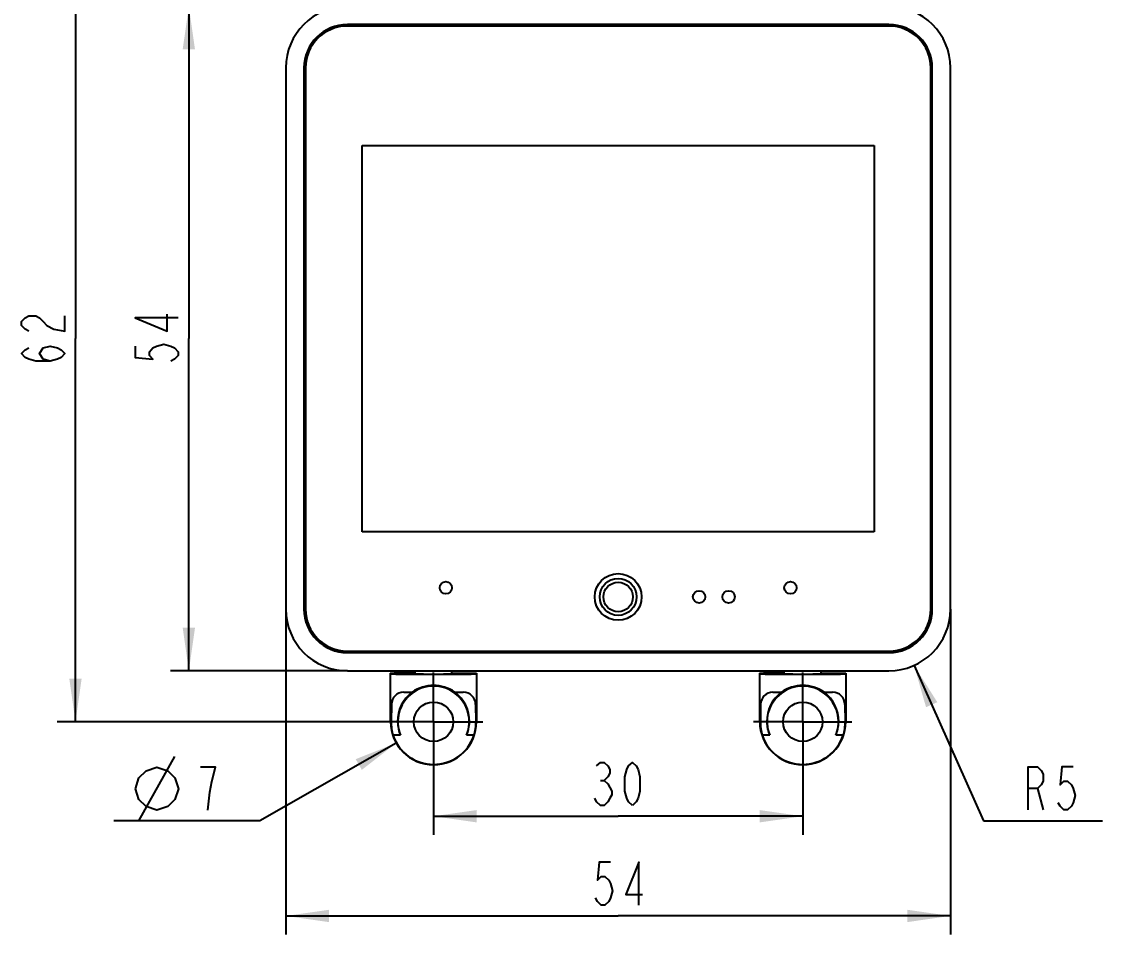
# Model space of a CAD drawing. Header units: millimetres. Extents: x 0 to 297, y 0 to 210.
# Drawn here: x 62.8 to 150.7, y 58.9 to 133.1 of the extents above; entities that cross this region are included whole.
import ezdxf

# ---------------------------------------------------------------- set-up
doc = ezdxf.new("R2010")
doc.units = ezdxf.units.MM
doc.header["$LTSCALE"] = 16.335
doc.linetypes.add('CENTER', pattern=[0.6, 0.375, -0.075, 0.075, -0.075])
doc.layers.get('0').update_dxf_attribs({"linetype": 'CONTINUOUS'})
for name, color, linetype in [('000_19_DXF_CONTINUOUS_LINE', 7, 'CONTINUOUS'), ('000_19_DXF_DIMENSION', 7, 'CONTINUOUS'), ('CORE300_100_DXF_DIMENSION', 7, 'CONTINUOUS'), ('CORES3_DXF_AXIS', 7, 'CONTINUOUS'), ('CORES3_DXF_DIMENSION', 7, 'CONTINUOUS'), ('STA0226C0A_1_DXF_DIMENSION', 7, 'CONTINUOUS'), ('STA0226C0A_1DXF_CONTINUOUS_LINE', 7, 'CONTINUOUS'), ('TMP_DWG_1_1_DXF_CONTINUOUS_LINE', 7, 'CONTINUOUS')]:
    doc.layers.add(name, color=color, linetype=linetype)
doc.styles.get("Standard").update_dxf_attribs({"font": 'CHANGFANGSONG.TTF'})
doc.dimstyles.new('DIMSTYLE_1', dxfattribs={"dimtxt": 3.5, "dimasz": 3.5, "dimexe": 1.5, "dimexo": 0, "dimgap": 0.875, "dimtad": 1, "dimdec": 3, "dimdsep": 46, "dimtxsty": 'STANDARD', "dimblk": '_FILLED', "dimblk1": '_FILLED', "dimblk2": '_FILLED', "dimcen": 0.09, "dimclrt": 3, "dimadec": 3, "dimazin": 2, "dimtp": 0.3, "dimtm": 0.3, "dimtfac": 1, "dimtdec": 3, "dimtofl": 0, "dimtmove": 0, "dimatfit": 3, "dimldrblk": '_FILLED', "dimfxl": 1, "dimtolj": 1, "dimarcsym": 0})
doc.dimstyles.new('DIMSTYLE_2', dxfattribs={"dimtxt": 3.5, "dimasz": 3.5, "dimexe": 1.5, "dimexo": 0, "dimgap": 0.875, "dimtad": 1, "dimdec": 3, "dimdsep": 46, "dimtxsty": 'STANDARD', "dimblk": '_FILLED', "dimblk1": '_FILLED', "dimblk2": '_FILLED', "dimcen": 0.09, "dimclrt": 3, "dimadec": 3, "dimazin": 2, "dimtp": 0.2, "dimtm": 0.2, "dimtfac": 1, "dimtdec": 3, "dimtofl": 0, "dimtmove": 0, "dimatfit": 3, "dimldrblk": '_FILLED', "dimfxl": 1, "dimtolj": 1, "dimarcsym": 0})
doc.dimstyles.new('DIMSTYLE_3', dxfattribs={"dimtxt": 3.5, "dimasz": 3.5, "dimexe": 1.5, "dimexo": 0, "dimgap": 0.875, "dimtad": 1, "dimdec": 3, "dimdsep": 46, "dimtxsty": 'STANDARD', "dimblk": '_FILLED', "dimblk1": '_FILLED', "dimblk2": '_FILLED', "dimcen": 0.09, "dimclrt": 3, "dimadec": 3, "dimazin": 2, "dimtp": 0.1, "dimtm": 0.1, "dimtfac": 1, "dimtdec": 3, "dimtofl": 0, "dimtmove": 0, "dimatfit": 3, "dimldrblk": '_FILLED', "dimfxl": 1, "dimtolj": 1, "dimarcsym": 0})
doc.dimstyles.new('DIMSTYLE_4', dxfattribs={"dimtxt": 3.5, "dimasz": 3.5, "dimexe": 1.5, "dimexo": 0, "dimgap": 0.875, "dimtad": 1, "dimdec": 0, "dimdsep": 46, "dimtxsty": 'STANDARD', "dimblk": '_FILLED', "dimblk1": '_FILLED', "dimblk2": '_FILLED', "dimcen": 0.09, "dimclrt": 3, "dimadec": 3, "dimazin": 2, "dimtp": 0.3, "dimtm": 0.3, "dimtfac": 1, "dimtdec": 0, "dimtofl": 0, "dimtmove": 0, "dimatfit": 3, "dimldrblk": '_FILLED', "dimfxl": 1, "dimtolj": 1, "dimarcsym": 0})
doc.dimstyles.new('DIMSTYLE_5', dxfattribs={"dimtxt": 3.5, "dimasz": 3.5, "dimexe": 1.5, "dimexo": 0, "dimtad": 1, "dimdec": 1, "dimdsep": 46, "dimtxsty": 'STANDARD', "dimblk": '_FILLED', "dimblk1": '_FILLED', "dimblk2": '_FILLED', "dimcen": 0.09, "dimclrt": 3, "dimadec": 3, "dimazin": 2, "dimtp": 0.2, "dimtm": 0.2, "dimtfac": 1, "dimtdec": 1, "dimtofl": 0, "dimtmove": 0, "dimatfit": 1, "dimldrblk": '_FILLED', "dimfxl": 1, "dimtolj": 1, "dimarcsym": 0})

# ---------------------------------------------------------------- blocks, each defined once
blk = doc.blocks.new('_FILLED')
at = {"color": 0, "linetype": 'BYBLOCK'}
blk.add_solid([(0, 0), (-1, 0.143), (-1, -0.143)], dxfattribs=at)
blk = doc.blocks.new('*D0')
at = {"layer": 'STA0226C0A_1_DXF_DIMENSION', "color": 1, "linetype": 'CONTINUOUS'}
for p, q in [((84.315, 85.329), (84.315, 58.902)), ((138.315, 85.329), (138.315, 58.902)), ((84.315, 60.402), (111.315, 60.402)), ((138.315, 60.402), (111.315, 60.402))]:
    blk.add_line(p, q, dxfattribs=at)
at = {"layer": 'STA0226C0A_1_DXF_DIMENSION', "color": 1, "linetype": 'CONTINUOUS', "xscale": 3.5, "yscale": 3.5, "zscale": 3.5}
for p, rotation in [((84.315, 60.402), 180), ((138.315, 60.402), 360)]:
    blk.add_blockref('_FILLED', p, dxfattribs=dict(at, rotation=rotation))
blk = doc.blocks.new('*D1')
at = {"layer": 'STA0226C0A_1_DXF_DIMENSION', "color": 1, "linetype": 'CONTINUOUS'}
for p, q in [((89.315, 134.329), (74.936, 134.329)), ((76.436, 134.329), (76.436, 107.329)), ((76.436, 80.329), (76.436, 107.329)), ((89.315, 80.329), (74.936, 80.329))]:
    blk.add_line(p, q, dxfattribs=at)
at = {"layer": 'STA0226C0A_1_DXF_DIMENSION', "color": 1, "linetype": 'CONTINUOUS', "xscale": 3.5, "yscale": 3.5, "zscale": 3.5}
for p, rotation in [((76.436, 134.329), 90), ((76.436, 80.329), 270)]:
    blk.add_blockref('_FILLED', p, dxfattribs=dict(at, rotation=rotation))
blk = doc.blocks.new('*D4')
at = {"layer": 'CORE300_100_DXF_DIMENSION', "color": 1, "linetype": 'CONTINUOUS'}
for p, q in [((135.359, 80.766), (141.011, 68.144)), ((141.011, 68.144), (142.261, 68.144)), ((142.261, 68.144), (150.661, 68.144))]:
    blk.add_line(p, q, dxfattribs=at)
at = {"layer": 'CORE300_100_DXF_DIMENSION', "color": 1, "linetype": 'CONTINUOUS', "xscale": 3.5, "yscale": 3.5, "zscale": 3.5, "rotation": 114.1220016248}
blk.add_blockref('_FILLED', (135.359, 80.766), dxfattribs=at)
blk = doc.blocks.new('*D5')
at = {"layer": 'CORES3_DXF_DIMENSION', "color": 1, "linetype": 'CONTINUOUS'}
for p, q in [((96.315, 72.181), (96.315, 67.006)), ((126.315, 72.181), (126.315, 67.006)), ((96.315, 68.506), (111.315, 68.506)), ((126.315, 68.506), (111.315, 68.506))]:
    blk.add_line(p, q, dxfattribs=at)
at = {"layer": 'CORES3_DXF_DIMENSION', "color": 1, "linetype": 'CONTINUOUS', "xscale": 3.5, "yscale": 3.5, "zscale": 3.5, "rotation": 180}
blk.add_blockref('_FILLED', (96.315, 68.506), dxfattribs=at)
at = {"layer": 'CORES3_DXF_DIMENSION', "color": 1, "linetype": 'CONTINUOUS', "xscale": 3.5, "yscale": 3.5, "zscale": 3.5}
blk.add_blockref('_FILLED', (126.315, 68.506), dxfattribs=at)
blk = doc.blocks.new('*D6')
at = {"layer": 'CORES3_DXF_DIMENSION', "color": 1, "linetype": 'CONTINUOUS'}
for p, q in [((92.315, 138.477), (65.723, 138.477)), ((67.223, 138.477), (67.223, 107.329)), ((67.223, 76.181), (67.223, 107.329)), ((92.315, 76.181), (65.723, 76.181))]:
    blk.add_line(p, q, dxfattribs=at)
at = {"layer": 'CORES3_DXF_DIMENSION', "color": 1, "linetype": 'CONTINUOUS', "xscale": 3.5, "yscale": 3.5, "zscale": 3.5}
for p, rotation in [((67.223, 138.477), 90), ((67.223, 76.181), 270)]:
    blk.add_blockref('_FILLED', p, dxfattribs=dict(at, rotation=rotation))
blk = doc.blocks.new('*D7')
at = {"layer": '000_19_DXF_DIMENSION', "color": 1, "linetype": 'CONTINUOUS'}
for p, q in [((93.281, 74.447), (82.209, 68.121)), ((80.959, 68.121), (70.343, 68.121)), ((82.209, 68.121), (80.959, 68.121))]:
    blk.add_line(p, q, dxfattribs=at)
at = {"layer": '000_19_DXF_DIMENSION', "color": 1, "linetype": 'CONTINUOUS', "xscale": 3.5, "yscale": 3.5, "zscale": 3.5, "rotation": 29.7440712666}
blk.add_blockref('_FILLED', (93.281, 74.447), dxfattribs=at)

msp = doc.modelspace()

# ---------------------------------------------------------------- linework, layer by layer
at = {"layer": '000_19_DXF_CONTINUOUS_LINE', "color": 7, "linetype": 'CONTINUOUS'}
for p, q in [((92.8208, 80.1259), (92.8208, 80.126)), ((92.8208, 76.1812), (92.8208, 80.126)), ((92.8208, 80.1259), (92.8943, 80.0524)), ((94.8155, 80.1312), (93.1208, 80.1312)), ((96.3151, 80.0352), (93.8941, 80.0352)), ((94.8155, 80.0614), (94.8155, 80.329)), ((98.7369, 80.0352), (96.3159, 80.0352)), ((97.8155, 80.0614), (97.8155, 80.329)), ((97.8155, 80.1259), (99.8102, 80.1259)), ((99.8102, 80.1259), (99.7366, 80.0524)), ((99.8102, 80.1259), (99.8102, 76.1812)), ((99.8102, 80.1259), (99.8102, 80.1259)), ((122.8208, 80.1259), (122.8208, 80.126)), ((122.8208, 76.1812), (122.8208, 80.126)), ((122.8208, 80.1259), (122.8943, 80.0524)), ((124.8155, 80.1312), (123.1208, 80.1312)), ((126.3151, 80.0352), (123.8941, 80.0352)), ((124.8155, 80.0614), (124.8155, 80.329)), ((128.7369, 80.0352), (126.3159, 80.0352)), ((127.8155, 80.0614), (127.8155, 80.329)), ((127.8155, 80.1259), (129.8102, 80.1259)), ((129.8102, 80.1259), (129.7366, 80.0524)), ((129.8102, 80.1259), (129.8102, 76.1812)), ((129.8102, 80.1259), (129.8102, 80.1259)), ((93.8942, 78.5812), (94.5811, 78.5812)), ((98.0499, 78.5812), (98.7368, 78.5812)), ((123.8942, 78.5812), (124.5811, 78.5812)), ((128.0499, 78.5812), (128.7368, 78.5812)), ((92.8943, 77.5987), (92.8696, 76.1812)), ((99.7366, 77.5987), (99.7614, 76.1812)), ((122.8943, 77.5987), (122.8696, 76.1812)), ((129.7366, 77.5987), (129.7614, 76.1812)), ((93.6322, 75.0812), (93.0296, 75.0812)), ((99.6013, 75.0812), (98.9988, 75.0812)), ((123.6322, 75.0812), (123.0296, 75.0812)), ((129.6013, 75.0812), (128.9988, 75.0812))]:
    msp.add_line(p, q, dxfattribs=at)
for centre in [(96.3155, 76.1812), (126.3155, 76.1812)]:
    msp.add_circle(centre, 1.6, dxfattribs=at)
for centre, radius, start, end in [((96.3155, 76.1812), 2.9, 337.70903, 202.29097), ((96.3155, 76.1812), 2.9611, 54.145946, 125.854054), ((126.3155, 76.1812), 2.9, 337.70903, 202.29097), ((126.3155, 76.1812), 2.9611, 54.145946, 125.854054), ((96.3164, 76.232), 2.9206, 126.451773, 180.996739), ((96.3146, 76.232), 2.9206, 359.003253, 53.548221), ((126.3164, 76.232), 2.9206, 126.451773, 180.996739), ((126.3146, 76.232), 2.9206, 359.003253, 53.548221), ((96.3155, 76.1812), 3.4947, 180, 360), ((96.3192, 76.2331), 2.9235, 181.016323, 203.203619), ((96.3118, 76.2331), 2.9235, 336.796398, 358.98366), ((126.3155, 76.1812), 3.4947, 180, 360), ((126.3192, 76.2331), 2.9235, 181.016323, 203.203619), ((126.3118, 76.2331), 2.9235, 336.796398, 358.98366), ((96.3155, 76.1812), 3.4651, 198.508907, 341.491093), ((126.3155, 76.1812), 3.4651, 198.508907, 341.491093)]:
    msp.add_arc(centre, radius, start, end, dxfattribs=at)
for centre, major_axis, ratio, start_param, end_param in [((93.8942, 77.5812), (0, 1), 1, 0, 1.553343), ((98.7368, 77.5812), (0, 1), 1, -1.553343, 0), ((123.8942, 77.5812), (0, 1), 1, 0, 1.553343), ((128.7368, 77.5812), (0, 1), 1, -1.553343, 0), ((96.3155, 76.121), (0, 3.4469), 0.9998476, 1.5533404, 1.8772386), ((96.3155, 76.121), (0, 3.4469), 0.9998476, -1.8772386, -1.5533404), ((126.3155, 76.121), (0, 3.4469), 0.9998476, 1.5533404, 1.8772386), ((126.3155, 76.121), (0, 3.4469), 0.9998476, -1.8772386, -1.5533404)]:
    msp.add_ellipse(centre, major_axis=major_axis, ratio=ratio, start_param=start_param, end_param=end_param, dxfattribs=at)
for points, knots in [([(92.8208, 80.126), (92.8208, 80.1261), (92.8214, 80.1263), (92.8224, 80.1265), (92.8243, 80.1268), (92.8268, 80.127), (92.83, 80.1273), (92.8357, 80.1276), (92.8445, 80.128), (92.857, 80.1285), (92.8721, 80.1289), (92.8896, 80.1293), (92.9093, 80.1297), (92.9311, 80.13), (92.9635, 80.1305), (93.0074, 80.1309), (93.063, 80.1311), (93.1013, 80.1312), (93.1208, 80.1312)], [0, 0, 0, 0, 0.0014844, 0.0051978, 0.0112593, 0.0196784, 0.0304499, 0.0435601, 0.0766445, 0.1185913, 0.1690324, 0.2274667, 0.29333, 0.3660155, 0.444788, 0.6175244, 0.8050962, 1, 1, 1, 1]), ([(93.8941, 80.0352), (93.8298, 80.0352), (93.7036, 80.0354), (93.5202, 80.0364), (93.375, 80.0377), (93.2676, 80.039), (93.1954, 80.0401), (93.1298, 80.0414), (93.0713, 80.0427), (93.0207, 80.0441), (92.9835, 80.0454), (92.958, 80.0465), (92.9422, 80.0473), (92.9286, 80.0481), (92.9172, 80.0489), (92.9082, 80.0497), (92.9015, 80.0505), (92.8973, 80.0512), (92.8952, 80.0518), (92.8945, 80.0522), (92.8943, 80.0524)], [0, 0, 0, 0, 0.1929027, 0.3785502, 0.5499686, 0.6283009, 0.7007197, 0.7665365, 0.825143, 0.8759762, 0.9185718, 0.9366471, 0.9525194, 0.9661547, 0.9775198, 0.9865862, 0.9933439, 0.9977949, 0.9991673, 1, 1, 1, 1]), ([(96.3151, 80.0352), (96.2175, 80.0352), (96.0262, 80.0355), (95.7906, 80.0368), (95.6104, 80.0382), (95.4846, 80.0395), (95.3667, 80.0411), (95.258, 80.0428), (95.1595, 80.0446), (95.0722, 80.0467), (95.0067, 80.0485), (94.9605, 80.0501), (94.9307, 80.0513), (94.9043, 80.0525), (94.8812, 80.0537), (94.8616, 80.0549), (94.8455, 80.0561), (94.8329, 80.0574), (94.8239, 80.0585), (94.8185, 80.0596), (94.8161, 80.0605), (94.8155, 80.0611), (94.8155, 80.0614)], [0, 0, 0, 0, 0.1949813, 0.3824474, 0.4711041, 0.5552219, 0.6339923, 0.7066554, 0.7725187, 0.8309424, 0.881372, 0.9034323, 0.9233208, 0.9409877, 0.9563884, 0.969492, 0.9802706, 0.9886989, 0.994764, 0.9984757, 0.9994765, 1, 1, 1, 1]), ([(97.8155, 80.0614), (97.8155, 80.0611), (97.8149, 80.0605), (97.8125, 80.0596), (97.8071, 80.0585), (97.7981, 80.0574), (97.7855, 80.0561), (97.7694, 80.0549), (97.7498, 80.0537), (97.7267, 80.0525), (97.7003, 80.0513), (97.6705, 80.0501), (97.6243, 80.0485), (97.5588, 80.0467), (97.4714, 80.0446), (97.3729, 80.0428), (97.2642, 80.0411), (97.1464, 80.0395), (97.0206, 80.0382), (96.8404, 80.0368), (96.6047, 80.0355), (96.4134, 80.0352), (96.3159, 80.0352)], [0, 0, 0, 0, 0.0005235, 0.0015243, 0.0052361, 0.0113013, 0.0197295, 0.0305083, 0.0436118, 0.0590126, 0.0766796, 0.0965681, 0.1186285, 0.1690582, 0.2274821, 0.2933455, 0.3660087, 0.4447792, 0.528897, 0.6175537, 0.8050195, 1, 1, 1, 1]), ([(99.7366, 80.0524), (99.7364, 80.0522), (99.7358, 80.0518), (99.7336, 80.0512), (99.7295, 80.0505), (99.7228, 80.0497), (99.7137, 80.0489), (99.7024, 80.0481), (99.6888, 80.0473), (99.673, 80.0465), (99.6475, 80.0454), (99.6103, 80.0441), (99.5596, 80.0427), (99.5012, 80.0414), (99.4356, 80.0401), (99.3634, 80.039), (99.256, 80.0377), (99.1108, 80.0364), (98.9274, 80.0354), (98.8012, 80.0352), (98.7369, 80.0352)], [0, 0, 0, 0, 0.0008327, 0.0022051, 0.0066561, 0.0134138, 0.0224803, 0.0338453, 0.0474807, 0.063353, 0.0814283, 0.124024, 0.1748572, 0.2334637, 0.2992805, 0.3716994, 0.4500316, 0.62145, 0.8070975, 1, 1, 1, 1]), ([(122.8208, 80.126), (122.8208, 80.1261), (122.8214, 80.1263), (122.8224, 80.1265), (122.8243, 80.1268), (122.8268, 80.127), (122.83, 80.1273), (122.8357, 80.1276), (122.8445, 80.128), (122.857, 80.1285), (122.8721, 80.1289), (122.8896, 80.1293), (122.9093, 80.1297), (122.9311, 80.13), (122.9635, 80.1305), (123.0074, 80.1309), (123.063, 80.1311), (123.1013, 80.1312), (123.1208, 80.1312)], [0, 0, 0, 0, 0.0014844, 0.0051978, 0.0112593, 0.0196784, 0.0304499, 0.0435601, 0.0766445, 0.1185913, 0.1690324, 0.2274667, 0.29333, 0.3660155, 0.444788, 0.6175244, 0.8050962, 1, 1, 1, 1]), ([(123.8941, 80.0352), (123.8298, 80.0352), (123.7036, 80.0354), (123.5202, 80.0364), (123.375, 80.0377), (123.2676, 80.039), (123.1954, 80.0401), (123.1298, 80.0414), (123.0713, 80.0427), (123.0207, 80.0441), (122.9835, 80.0454), (122.958, 80.0465), (122.9422, 80.0473), (122.9286, 80.0481), (122.9172, 80.0489), (122.9082, 80.0497), (122.9015, 80.0505), (122.8973, 80.0512), (122.8952, 80.0518), (122.8945, 80.0522), (122.8943, 80.0524)], [0, 0, 0, 0, 0.1929027, 0.3785502, 0.5499686, 0.6283009, 0.7007197, 0.7665365, 0.825143, 0.8759762, 0.9185718, 0.9366471, 0.9525194, 0.9661547, 0.9775198, 0.9865862, 0.9933439, 0.9977949, 0.9991673, 1, 1, 1, 1]), ([(126.3151, 80.0352), (126.2175, 80.0352), (126.0262, 80.0355), (125.7906, 80.0368), (125.6104, 80.0382), (125.4846, 80.0395), (125.3667, 80.0411), (125.258, 80.0428), (125.1595, 80.0446), (125.0722, 80.0467), (125.0067, 80.0485), (124.9605, 80.0501), (124.9307, 80.0513), (124.9043, 80.0525), (124.8812, 80.0537), (124.8616, 80.0549), (124.8455, 80.0561), (124.8329, 80.0574), (124.8239, 80.0585), (124.8185, 80.0596), (124.8161, 80.0605), (124.8155, 80.0611), (124.8155, 80.0614)], [0, 0, 0, 0, 0.1949813, 0.3824474, 0.4711041, 0.5552219, 0.6339923, 0.7066554, 0.7725187, 0.8309424, 0.881372, 0.9034323, 0.9233208, 0.9409877, 0.9563884, 0.969492, 0.9802706, 0.9886989, 0.994764, 0.9984757, 0.9994765, 1, 1, 1, 1]), ([(127.8155, 80.0614), (127.8155, 80.0611), (127.8149, 80.0605), (127.8125, 80.0596), (127.8071, 80.0585), (127.7981, 80.0574), (127.7855, 80.0561), (127.7694, 80.0549), (127.7498, 80.0537), (127.7267, 80.0525), (127.7003, 80.0513), (127.6705, 80.0501), (127.6243, 80.0485), (127.5588, 80.0467), (127.4714, 80.0446), (127.3729, 80.0428), (127.2642, 80.0411), (127.1464, 80.0395), (127.0206, 80.0382), (126.8404, 80.0368), (126.6047, 80.0355), (126.4134, 80.0352), (126.3159, 80.0352)], [0, 0, 0, 0, 0.0005235, 0.0015243, 0.0052361, 0.0113013, 0.0197295, 0.0305083, 0.0436118, 0.0590126, 0.0766796, 0.0965681, 0.1186285, 0.1690582, 0.2274821, 0.2933455, 0.3660087, 0.4447792, 0.528897, 0.6175537, 0.8050195, 1, 1, 1, 1]), ([(129.7366, 80.0524), (129.7364, 80.0522), (129.7358, 80.0518), (129.7336, 80.0512), (129.7295, 80.0505), (129.7228, 80.0497), (129.7137, 80.0489), (129.7024, 80.0481), (129.6888, 80.0473), (129.673, 80.0465), (129.6475, 80.0454), (129.6103, 80.0441), (129.5596, 80.0427), (129.5012, 80.0414), (129.4356, 80.0401), (129.3634, 80.039), (129.256, 80.0377), (129.1108, 80.0364), (128.9274, 80.0354), (128.8012, 80.0352), (128.7369, 80.0352)], [0, 0, 0, 0, 0.0008327, 0.0022051, 0.0066561, 0.0134138, 0.0224803, 0.0338453, 0.0474807, 0.063353, 0.0814283, 0.124024, 0.1748572, 0.2334637, 0.2992805, 0.3716994, 0.4500316, 0.62145, 0.8070975, 1, 1, 1, 1])]:
    msp.add_open_spline(points, degree=3, knots=knots, dxfattribs=at)
at = {"layer": '000_19_DXF_DIMENSION', "color": 3, "linetype": 'CONTINUOUS'}
msp.add_line((72.3844, 68.1209), (75.3011, 73.3709), dxfattribs=at)
for points in [[(72.0927, 70.7459), (72.3844, 71.6209), (72.9677, 72.2042), (73.8427, 72.4959), (74.7177, 72.2042), (75.3011, 71.6209), (75.5927, 70.7459), (75.3011, 69.8709), (74.7177, 69.2875), (73.8427, 68.9959), (72.9677, 69.2875), (72.3844, 69.8709), (72.0927, 70.7459)], [(78.2907, 71.3292), (78.5969, 72.4959), (77.3719, 72.4959)], [(77.9844, 68.9959), (78.1375, 70.4542), (78.2907, 71.3292)]]:
    msp.add_lwpolyline(points, dxfattribs=at)
at = {"layer": 'CORE300_100_DXF_DIMENSION', "color": 3, "linetype": 'CONTINUOUS'}
msp.add_line((145.3888, 70.7689), (145.8482, 69.0189), dxfattribs=at)
for points in [[(144.6232, 69.0189), (144.6232, 72.5189), (145.3888, 72.5189), (145.6951, 72.2272), (145.8482, 71.9355), (145.8482, 71.3522), (145.6951, 71.0605), (145.3888, 70.7689), (144.6232, 70.7689)], [(148.2982, 72.5189), (147.3794, 72.5189), (147.2263, 71.0605), (147.5326, 71.3522), (147.8388, 71.3522), (148.1451, 71.0605), (148.2982, 70.7689), (148.4513, 70.1855), (148.2982, 69.6022), (148.1451, 69.3105), (147.8388, 69.0189), (147.5326, 69.0189), (147.2263, 69.3105), (147.0732, 69.6022)]]:
    msp.add_lwpolyline(points, dxfattribs=at)
at = {"layer": 'CORES3_DXF_AXIS', "color": 4, "linetype": 'CENTER'}
for p, q in [((96.3155, 76.1812), (96.3155, 80.1813)), ((126.3155, 76.1812), (126.3155, 80.1813)), ((96.3155, 76.1812), (92.3154, 76.1812)), ((96.3155, 76.1812), (100.3156, 76.1812)), ((96.3155, 76.1812), (96.3155, 72.1811)), ((126.3155, 76.1812), (122.3154, 76.1812)), ((126.3155, 76.1812), (130.3156, 76.1812)), ((126.3155, 76.1812), (126.3155, 72.1811))]:
    msp.add_line(p, q, dxfattribs=at)
at = {"layer": 'CORES3_DXF_DIMENSION', "color": 3, "linetype": 'CONTINUOUS'}
msp.add_line((109.8715, 71.4224), (110.1777, 71.4224), dxfattribs=at)
for points in [[(63.431, 107.9415), (63.1394, 108.0946), (62.8477, 108.4008), (62.8477, 108.7071), (63.1394, 109.0133), (63.431, 109.1665), (64.0144, 109.1665), (64.306, 109.0133), (64.5977, 108.7071), (64.8894, 108.4008), (65.4727, 108.0946), (66.3477, 107.9415), (66.3477, 109.1665)], [(65.181, 105.4915), (64.5977, 105.6446), (64.306, 106.104), (64.5977, 106.5633), (65.181, 106.7165), (65.7644, 106.5633), (66.056, 106.4102), (66.3477, 106.104), (66.056, 105.7977), (65.7644, 105.6446), (65.181, 105.4915), (64.0144, 105.4915), (63.431, 105.6446), (63.1394, 105.7977), (62.8477, 106.104), (63.1394, 106.4102), (63.431, 106.5633)], [(109.5652, 72.589), (109.8715, 72.8807), (110.1777, 72.8807), (110.484, 72.589), (110.6371, 72.2974), (110.6371, 72.0057), (110.484, 71.714), (110.1777, 71.4224), (110.484, 71.1307), (110.6371, 70.839), (110.7902, 70.5474), (110.7902, 70.2557), (110.6371, 69.964), (110.484, 69.6724), (110.1777, 69.3807), (109.8715, 69.3807), (109.5652, 69.6724), (109.4121, 69.964)], [(112.4746, 69.3807), (112.1684, 69.6724), (112.0152, 69.964), (111.8621, 70.5474), (111.8621, 71.714), (112.0152, 72.2974), (112.1684, 72.589), (112.4746, 72.8807), (112.7809, 72.589), (112.934, 72.2974), (113.0871, 71.714), (113.0871, 70.5474), (112.934, 69.964), (112.7809, 69.6724), (112.4746, 69.3807)]]:
    msp.add_lwpolyline(points, dxfattribs=at)
at = {"layer": 'STA0226C0A_1_DXF_DIMENSION', "color": 3, "linetype": 'CONTINUOUS'}
for points in [[(75.5605, 109.0133), (72.0605, 109.0133), (74.6855, 107.9415), (74.6855, 109.3196)], [(72.0605, 106.7165), (72.0605, 105.7977), (73.5189, 105.6446), (73.2272, 105.9508), (73.2272, 106.2571), (73.5189, 106.5633), (73.8105, 106.7165), (74.3939, 106.8696), (74.9772, 106.7165), (75.2689, 106.5633), (75.5605, 106.2571), (75.5605, 105.9508), (75.2689, 105.6446), (74.9772, 105.4915)], [(110.703, 64.7767), (109.7842, 64.7767), (109.6311, 63.3184), (109.9374, 63.6101), (110.2436, 63.6101), (110.5499, 63.3184), (110.703, 63.0267), (110.8561, 62.4434), (110.703, 61.8601), (110.5499, 61.5684), (110.2436, 61.2767), (109.9374, 61.2767), (109.6311, 61.5684), (109.478, 61.8601)], [(112.9999, 61.2767), (112.9999, 64.7767), (111.928, 62.1517), (113.3061, 62.1517)]]:
    msp.add_lwpolyline(points, dxfattribs=at)
at = {"layer": 'STA0226C0A_1DXF_CONTINUOUS_LINE', "color": 7, "linetype": 'CONTINUOUS'}
for p, q in [((133.3155, 132.8551), (89.3155, 132.8551)), ((89.3155, 132.829), (133.3155, 132.829)), ((84.3155, 129.329), (84.3155, 85.329)), ((85.7893, 129.329), (85.7893, 85.329)), ((85.8155, 85.329), (85.8155, 129.329)), ((136.8155, 129.329), (136.8155, 85.329)), ((136.8417, 85.329), (136.8417, 129.329)), ((138.3155, 85.329), (138.3155, 129.329)), ((133.3155, 81.829), (89.3155, 81.829)), ((89.3155, 81.8028), (133.3155, 81.8028)), ((89.3155, 80.329), (133.3155, 80.329))]:
    msp.add_line(p, q, dxfattribs=at)
for centre, radius, start, end in [((89.3155, 129.329), 5, 90, 180), ((133.3155, 129.329), 5, 0, 90), ((89.3155, 129.329), 3.5262, 90, 180), ((89.3155, 129.329), 3.5, 90, 180), ((133.3155, 129.329), 3.5262, 0, 90), ((133.3155, 129.329), 3.5, 0, 90), ((89.3155, 85.329), 5, 180, 270), ((89.3155, 85.329), 3.5262, 180, 270), ((89.3155, 85.329), 3.5, 180, 270), ((133.3155, 85.329), 5, 270, 360), ((133.3155, 85.329), 3.5262, 270, 360), ((133.3155, 85.329), 3.5, 270, 360)]:
    msp.add_arc(centre, radius, start, end, dxfattribs=at)
at = {"layer": 'TMP_DWG_1_1_DXF_CONTINUOUS_LINE', "color": 7, "linetype": 'CONTINUOUS'}
for p, q in [((133.3155, 132.729), (89.3155, 132.729)), ((85.9155, 129.329), (85.9155, 85.329)), ((136.7155, 85.329), (136.7155, 129.329)), ((90.5155, 91.629), (90.5155, 123.029)), ((90.5155, 123.029), (132.1155, 123.029)), ((132.1155, 123.029), (132.1155, 91.629)), ((132.1155, 91.629), (90.5155, 91.629)), ((89.3155, 81.929), (133.3155, 81.929))]:
    msp.add_line(p, q, dxfattribs=at)
for centre, radius in [((111.3155, 86.329), 1.9), ((111.3155, 86.329), 1.5), ((97.3155, 87.079), 0.5), ((111.3155, 86.329), 1.2), ((125.3155, 87.079), 0.5), ((117.8955, 86.329), 0.5), ((120.2955, 86.329), 0.5)]:
    msp.add_circle(centre, radius, dxfattribs=at)
for centre, start, end in [((89.3155, 129.329), 90, 180), ((133.3155, 129.329), 0, 90), ((89.3155, 85.329), 180, 270), ((133.3155, 85.329), 270, 360)]:
    msp.add_arc(centre, 3.4, start, end, dxfattribs=at)

# ---------------------------------------------------------------- dimensions: what is measured, and where the dimension line sits
at = {"layer": '000_19_DXF_DIMENSION', "color": 1, "linetype": 'CONTINUOUS'}
dim = msp.add_diameter_dim_2p(p1=(93.2812, 74.4474), p2=(99.3498, 77.915), text='%%c<>', dimstyle='DIMSTYLE_5', override={"dimtih": 1, "dimtoh": 1, "dimpost": '<>'}, dxfattribs=at)
dim.commit()
dim.dimension.update_dxf_attribs({"geometry": '*D7', "text_midpoint": (72.0927, 68.9959), "dimtype": 163})
at = {"layer": 'CORE300_100_DXF_DIMENSION', "color": 1, "linetype": 'CONTINUOUS'}
dim = msp.add_radius_dim(center=(133.3155, 85.329), mpoint=(135.3589, 80.7656), text='R<>', dimstyle='DIMSTYLE_3', override={"dimtih": 1, "dimtoh": 1, "dimpost": '<>'}, dxfattribs=at)
dim.commit()
dim.dimension.update_dxf_attribs({"geometry": '*D4', "text_midpoint": (144.0107, 69.0189), "dimtype": 164})
at = {"layer": 'CORES3_DXF_DIMENSION', "color": 1, "linetype": 'CONTINUOUS'}
dim = msp.add_linear_dim(base=(67.2227, 138.4767), p1=(92.3154, 76.1812), p2=(92.3154, 138.4767), angle=90, dimstyle='DIMSTYLE_4', dxfattribs=at)
dim.commit()
dim.dimension.update_dxf_attribs({"geometry": '*D6', "text_midpoint": (67.2227, 104.879), "dimtype": 160})
dim = msp.add_linear_dim(base=(126.3155, 68.5057), p1=(96.3155, 72.1811), p2=(126.3155, 72.1811), dimstyle='DIMSTYLE_2', dxfattribs=at)
dim.commit()
dim.dimension.update_dxf_attribs({"geometry": '*D5', "text_midpoint": (108.7996, 68.5057), "dimtype": 160})
at = {"layer": 'STA0226C0A_1_DXF_DIMENSION', "color": 1, "linetype": 'CONTINUOUS'}
dim = msp.add_linear_dim(base=(76.4355, 134.329), p1=(89.3155, 80.329), p2=(89.3155, 134.329), angle=90, dimstyle='DIMSTYLE_1', dxfattribs=at)
dim.commit()
dim.dimension.update_dxf_attribs({"geometry": '*D1', "text_midpoint": (76.4355, 104.879), "dimtype": 160})
dim = msp.add_linear_dim(base=(138.3155, 60.4017), p1=(84.3155, 85.329), p2=(138.3155, 85.329), dimstyle='DIMSTYLE_1', dxfattribs=at)
dim.commit()
dim.dimension.update_dxf_attribs({"geometry": '*D0', "text_midpoint": (108.8655, 60.4017), "dimtype": 160})

doc.saveas('drawing.dxf')
